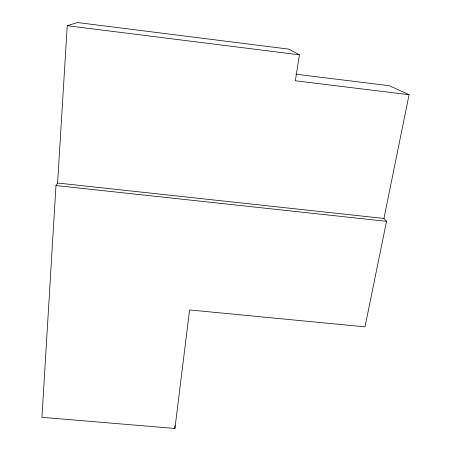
<?xml version="1.0" encoding="UTF-8"?>
<svg xmlns="http://www.w3.org/2000/svg" width="451" height="451" viewBox="0 0 451 451"><rect width="100%" height="100%" fill="white"/><g stroke="black" fill="none" stroke-linecap="round" stroke-linejoin="round"><path stroke-width="0.68" d="M174.915 428.45L189.612 309.938L364.983 326.857L386.535 221.34L383.964 218.459L409.068 94.71L295.36 80.78L299.396 54.813L288.888 49.148L77.51 22.55L67.233 25.713L57.598 183.027L55.986 185.547L41.932 417.333L174.915 428.45L174.954 425.659M57.598 183.027L383.964 218.459M55.986 185.547L386.535 221.34M295.771 74.184L389.269 85.701L409.068 94.71M67.233 25.713L299.396 54.813"/></g></svg>
